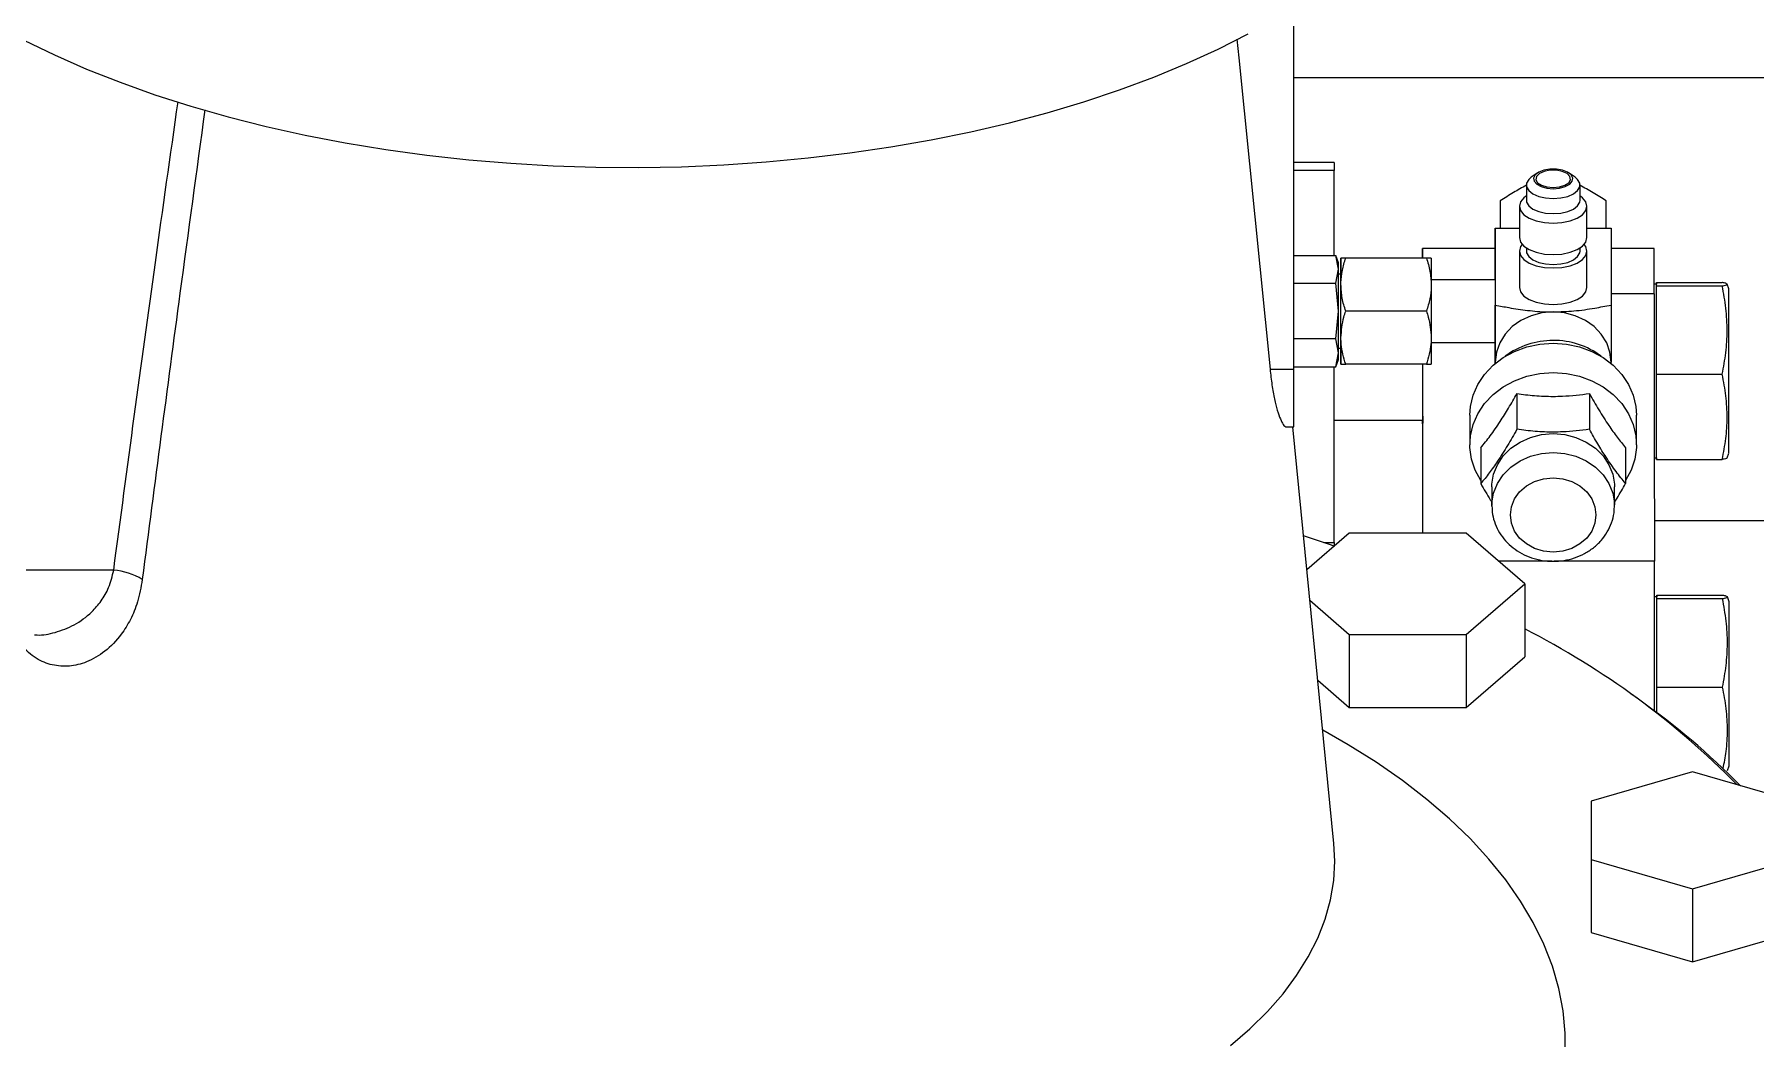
# Model space of a CAD drawing. Header units: millimetres. Extents: x -69706 to 52883, y -6882 to 68885.
# Drawn here: x 6243.1 to 6526.3, y 63258.2 to 63423.4 of the extents above; entities that cross this region are included whole.
import ezdxf

# ---------------------------------------------------------------- set-up
doc = ezdxf.new("R2010")
doc.units = ezdxf.units.MM
doc.layers.add('B2F-H-EQ-P-T20001$0$M-HVAC-EQPM', color=134, linetype='Continuous')

# ---------------------------------------------------------------- blocks, each defined once
blk = doc.blocks.new('B2F-H-EQ-P-T20001$0$CH-B2C-05、09-1000RT_20201019')
at = {"color": 0, "linetype": 'Continuous', "lineweight": 25}
for p, q in [((2535.73, 1927.17), (2535.73, 1986.63)), ((2535.73, 1975.12), (2860.77, 1975.12)), ((2542.34, 1961.14), (2535.73, 1961.14)), ((2542.34, 1961.14), (2542.34, 1959.85)), ((2542.34, 1959.85), (2535.73, 1959.85)), ((2542.34, 1945.86), (2542.34, 1959.85)), ((2573.99, 1957.43), (2573.99, 1954.94)), ((2575.76, 1959.39), (2574.8, 1958.71)), ((2582.01, 1958.71), (2581.05, 1959.39)), ((2582.83, 1954.94), (2582.83, 1957.43)), ((2569.67, 1954.82), (2569.67, 1950.34)), ((2573.99, 1955.64), (2573.87, 1955.56)), ((2582.94, 1955.56), (2582.83, 1955.64)), ((2587.14, 1950.34), (2587.14, 1954.82)), ((2572.85, 1953.95), (2572.85, 1948.78)), ((2583.96, 1948.78), (2583.96, 1953.95)), ((2568.88, 1950.34), (2572.85, 1950.34)), ((2568.88, 1950.34), (2568.88, 1937.7)), ((2568.88, 1941.85), (2568.88, 1950.34)), ((2569.67, 1950.84), (2569.67, 1950.34)), ((2583.96, 1950.34), (2587.93, 1950.34)), ((2587.93, 1950.34), (2587.93, 1937.7)), ((2535.73, 1945.86), (2542.65, 1945.86)), ((2543.1, 1944.63), (2542.65, 1945.86)), ((2543.1, 1943.57), (2542.65, 1945.86)), ((2568.88, 1947.01), (2556.92, 1947.01)), ((2572.85, 1946.58), (2572.85, 1940.57)), ((2573.99, 1947.09), (2573.99, 1946.58)), ((2582.83, 1946.58), (2582.83, 1947.09)), ((2583.96, 1940.57), (2583.96, 1946.58)), ((2595.02, 1947.01), (2587.93, 1947.01)), ((2542.65, 1941.27), (2543.1, 1943.57)), ((2543.1, 1943.57), (2543.1, 1944.63)), ((2543.48, 1945.43), (2543.48, 1942.76)), ((2543.48, 1941.06), (2543.48, 1945.43)), ((2543.48, 1942.76), (2543.48, 1943.82)), ((2557.56, 1945.43), (2544.26, 1945.43)), ((2535.73, 1941.27), (2542.65, 1941.27)), ((2543.1, 1936.69), (2542.65, 1941.27)), ((2543.48, 1942.76), (2543.1, 1942.76)), ((2543.48, 1932.32), (2543.48, 1941.06)), ((2568.88, 1941.85), (2558.34, 1941.85)), ((2558.34, 1941.06), (2558.34, 1932.32)), ((2568.88, 1941.85), (2568.88, 1931.54)), ((2595.41, 1941.13), (2595.02, 1941.13)), ((2595.41, 1941.13), (2595.41, 1941.4)), ((2595.41, 1941.4), (2606.22, 1941.4)), ((2595.41, 1941.4), (2595.41, 1941.13)), ((2595.41, 1941.13), (2595.41, 1941.13)), ((2595.41, 1940.85), (2595.41, 1941.13)), ((2595.41, 1933.57), (2595.41, 1940.85)), ((2595.41, 1940.85), (2606.23, 1940.85)), ((2607.32, 1940.34), (2607.02, 1941.14)), ((2607.32, 1940.33), (2607.32, 1940.34)), ((2595.03, 1939.55), (2587.93, 1939.55)), ((2542.65, 1932.11), (2543.1, 1936.69)), ((2543.1, 1929.82), (2543.1, 1936.69)), ((2557.56, 1936.69), (2544.26, 1936.69)), ((2542.65, 1932.11), (2535.73, 1932.11)), ((2543.1, 1929.82), (2542.65, 1932.11)), ((2543.48, 1927.95), (2543.48, 1932.32)), ((2558.34, 1932.32), (2558.34, 1927.95)), ((2595.42, 1926.3), (2595.41, 1933.57)), ((2542.65, 1927.53), (2543.1, 1929.82)), ((2543.1, 1930.62), (2543.48, 1930.62)), ((2543.1, 1928.75), (2543.1, 1929.82)), ((2543.48, 1930.62), (2543.48, 1927.95)), ((2558.34, 1931.54), (2568.88, 1931.54)), ((2568.88, 1931.54), (2568.88, 1928.09)), ((2531.81, 1927.17), (2535.73, 1927.17)), ((2535.73, 1927.53), (2542.65, 1927.53)), ((2535.73, 1917.64), (2535.73, 1927.17)), ((2542.34, 1898.61), (2542.34, 1927.53)), ((2542.65, 1927.53), (2543.1, 1928.75)), ((2557.56, 1927.95), (2544.26, 1927.95)), ((2568.88, 1928.31), (2568.88, 1928.09)), ((2568.88, 1927.95), (2568.88, 1928.31)), ((2587.93, 1928.09), (2587.93, 1928.31)), ((2595.41, 1919.3), (2595.42, 1926.3)), ((2595.42, 1926.3), (2606.23, 1926.3)), ((2572.45, 1923.13), (2572.45, 1917.25)), ((2584.36, 1923.13), (2584.36, 1917.25)), ((2534.51, 1917.64), (2535.73, 1917.64)), ((2542.33, 1849.08), (2535.54, 1917.64)), ((2556.93, 1918.71), (2542.34, 1918.71)), ((2564.69, 1919.55), (2564.69, 1914.72)), ((2592.12, 1914.72), (2592.12, 1919.55)), ((2595.41, 1912.29), (2595.41, 1919.3)), ((2566.5, 1914.2), (2566.5, 1908.32)), ((2590.31, 1914.2), (2590.31, 1908.32)), ((2595.04, 1912.56), (2595.41, 1912.56)), ((2595.41, 1912.56), (2595.41, 1912.29)), ((2595.41, 1912.29), (2606.23, 1912.29)), ((2607.02, 1912.55), (2607.32, 1913.35)), ((2568.31, 1907.8), (2568.31, 1904.69)), ((2588.5, 1904.69), (2588.5, 1907.8)), ((2631.35, 1902.2), (2595.05, 1902.2)), ((2544.86, 1900.18), (2537.87, 1894.13)), ((2540.68, 1898.61), (2542.34, 1898.61)), ((2542.34, 1898.61), (2542.34, 1897.99)), ((2564.11, 1900.18), (2544.86, 1900.18)), ((2573.73, 1891.84), (2564.11, 1900.18)), ((2578.17, 1895.55), (2569.45, 1895.55)), ((2595.07, 1895.55), (2578.56, 1895.55)), ((2341.53, 1894.07), (2286.81, 1894.07)), ((2538.36, 1889.13), (2544.86, 1883.51)), ((2564.11, 1883.51), (2573.73, 1891.84)), ((2573.73, 1891.84), (2573.73, 1879.81)), ((2595.46, 1889.67), (2595.08, 1889.67)), ((2595.46, 1889.66), (2595.46, 1889.94)), ((2595.46, 1889.94), (2606.27, 1889.94)), ((2595.46, 1889.94), (2595.46, 1889.67)), ((2595.46, 1889.66), (2595.46, 1889.67)), ((2595.46, 1889.39), (2595.46, 1889.66)), ((2595.47, 1882.11), (2595.46, 1889.39)), ((2595.46, 1889.39), (2606.28, 1889.39)), ((2607.37, 1888.88), (2607.08, 1889.68)), ((2607.37, 1888.87), (2607.37, 1888.88)), ((2544.86, 1883.51), (2564.11, 1883.51)), ((2544.86, 1883.51), (2544.86, 1871.48)), ((2564.11, 1883.51), (2564.11, 1871.48)), ((2595.47, 1874.84), (2595.47, 1882.11)), ((2564.11, 1871.48), (2573.73, 1879.81)), ((2539.67, 1875.97), (2544.86, 1871.48)), ((2592.43, 1872.83), (2591.18, 1873.71)), ((2595.47, 1874.84), (2606.28, 1874.84)), ((2595.47, 1870.62), (2595.47, 1874.84)), ((2544.86, 1871.48), (2564.11, 1871.48)), ((2601.32, 1860.9), (2584.65, 1856.09)), ((2617.99, 1856.09), (2601.32, 1860.9)), ((2607.08, 1861.09), (2607.37, 1861.89)), ((2584.65, 1856.09), (2584.65, 1846.47)), ((2584.65, 1856.09), (2584.65, 1844.06)), ((2584.65, 1846.47), (2584.65, 1834.44)), ((2584.65, 1846.47), (2601.32, 1841.65)), ((2584.65, 1844.06), (2584.65, 1834.44)), ((2601.32, 1841.65), (2617.99, 1846.47)), ((2601.32, 1841.65), (2601.32, 1829.63)), ((2584.65, 1834.44), (2601.32, 1829.63)), ((2601.32, 1829.63), (2617.99, 1834.44))]:
    blk.add_line(p, q, dxfattribs=at)
at = {"color": 0, "linetype": 'Continuous', "lineweight": 25, "flags": 128}
for points in [[(2326.74, 1981.29), (2331.78, 1978.84), (2337.07, 1976.52), (2342.59, 1974.34), (2348.31, 1972.3), (2354.24, 1970.4), (2360.35, 1968.66), (2366.62, 1967.07), (2373.05, 1965.65), (2379.61, 1964.38), (2386.29, 1963.29), (2393.08, 1962.36), (2399.95, 1961.6), (2406.88, 1961.02), (2413.87, 1960.62), (2420.89, 1960.39), (2427.92, 1960.33), (2434.95, 1960.46), (2441.95, 1960.76), (2448.92, 1961.23), (2455.83, 1961.89), (2462.67, 1962.71), (2469.41, 1963.71), (2476.05, 1964.87), (2482.56, 1966.2), (2488.93, 1967.69), (2495.14, 1969.34), (2501.18, 1971.14), (2507.02, 1973.1), (2512.67, 1975.2), (2518.09, 1977.43), (2523.29, 1979.8), (2528.23, 1982.3)], [(2526.35, 1981.44), (2526.66, 1978.34), (2529.29, 1952.19), (2531.81, 1927.17)], [(2578.41, 1956.84), (2579.46, 1956.92), (2580.39, 1957.18), (2581.12, 1957.57), (2581.55, 1958.06), (2581.63, 1958.59), (2581.37, 1959.11), (2580.79, 1959.55), (2579.95, 1959.88), (2578.94, 1960.05), (2577.87, 1960.05), (2576.86, 1959.88), (2576.02, 1959.55), (2575.44, 1959.11), (2575.18, 1958.59), (2575.27, 1958.06), (2575.69, 1957.57), (2576.42, 1957.18), (2577.35, 1956.92), (2578.41, 1956.84)], [(2574.8, 1958.71), (2574.39, 1958.35), (2574.03, 1957.75), (2574.03, 1957.12), (2574.39, 1956.52), (2575.07, 1955.99), (2576.02, 1955.57), (2577.16, 1955.31), (2578.41, 1955.22)], [(2578.41, 1957.03), (2579.44, 1957.12), (2580.33, 1957.4), (2580.96, 1957.82), (2581.25, 1958.32), (2581.15, 1958.85), (2580.69, 1959.32), (2579.91, 1959.67), (2578.93, 1959.86), (2577.88, 1959.86), (2576.9, 1959.67), (2576.13, 1959.32), (2575.66, 1958.85), (2575.56, 1958.32), (2575.85, 1957.82), (2576.48, 1957.4), (2577.37, 1957.12), (2578.41, 1957.03)], [(2578.41, 1955.22), (2579.65, 1955.31), (2580.8, 1955.57), (2581.75, 1955.99), (2582.43, 1956.52), (2582.78, 1957.12), (2582.78, 1957.75), (2582.43, 1958.35), (2582.01, 1958.71)], [(2573.87, 1955.56), (2573.59, 1955.34), (2573.04, 1954.67), (2572.85, 1953.95), (2573.04, 1953.23), (2573.59, 1952.56), (2574.48, 1951.99), (2575.63, 1951.55), (2576.97, 1951.27), (2578.41, 1951.17)], [(2573.99, 1954.94), (2574.03, 1954.62), (2574.39, 1954.02), (2575.07, 1953.49), (2576.02, 1953.08), (2577.16, 1952.82), (2578.41, 1952.73)], [(2578.41, 1951.17), (2579.84, 1951.27), (2581.18, 1951.55), (2582.33, 1951.99), (2583.22, 1952.56), (2583.77, 1953.23), (2583.96, 1953.95), (2583.77, 1954.67), (2583.22, 1955.34), (2582.94, 1955.56)], [(2578.41, 1952.73), (2579.65, 1952.82), (2580.8, 1953.08), (2581.75, 1953.49), (2582.43, 1954.02), (2582.78, 1954.62), (2582.83, 1954.94)], [(2572.85, 1948.78), (2573.04, 1948.06), (2573.59, 1947.39), (2574.48, 1946.81), (2575.63, 1946.37), (2576.97, 1946.09), (2578.41, 1946)], [(2578.41, 1946), (2579.84, 1946.09), (2581.18, 1946.37), (2582.33, 1946.81), (2583.22, 1947.39), (2583.77, 1948.06), (2583.96, 1948.78)], [(2556.91, 1945.43), (2556.91, 1945.78), (2556.92, 1946.56), (2556.92, 1946.96), (2556.92, 1946.97), (2556.92, 1946.61), (2556.92, 1945.87), (2556.92, 1945.43)], [(2573.3, 1947.68), (2573.04, 1947.3), (2572.85, 1946.58), (2573.04, 1945.86), (2573.59, 1945.19), (2574.48, 1944.61), (2575.63, 1944.17), (2576.97, 1943.89), (2578.41, 1943.8)], [(2573.99, 1946.58), (2574.03, 1946.26), (2574.39, 1945.66), (2575.07, 1945.13), (2576.02, 1944.72), (2577.16, 1944.46), (2578.41, 1944.37)], [(2578.41, 1943.8), (2579.84, 1943.89), (2581.18, 1944.17), (2582.33, 1944.61), (2583.22, 1945.19), (2583.77, 1945.86), (2583.96, 1946.58), (2583.77, 1947.3), (2583.51, 1947.68)], [(2578.41, 1944.37), (2579.65, 1944.46), (2580.8, 1944.72), (2581.75, 1945.13), (2582.43, 1945.66), (2582.78, 1946.26), (2582.83, 1946.58)], [(2543.1, 1936.69), (2543.1, 1937.73), (2543.1, 1938.75), (2543.1, 1939.73), (2543.1, 1940.66), (2543.1, 1941.52), (2543.1, 1942.3), (2543.1, 1942.99), (2543.1, 1943.57)], [(2558.34, 1945.43), (2558.34, 1945.36), (2558.34, 1945.13), (2558.34, 1944.76), (2558.34, 1944.26), (2558.34, 1943.62), (2558.34, 1942.87), (2558.34, 1942.01), (2558.34, 1941.06)], [(2543.48, 1930.62), (2543.48, 1930.51), (2543.48, 1929.87), (2543.48, 1929.57), (2543.48, 1929.63), (2543.48, 1930.04), (2543.48, 1930.79), (2543.48, 1931.83), (2543.48, 1933.12), (2543.48, 1934.59), (2543.48, 1936.16), (2543.48, 1937.76), (2543.48, 1939.3), (2543.48, 1940.72), (2543.48, 1941.93), (2543.48, 1942.88)], [(2572.85, 1940.57), (2573.04, 1939.85), (2573.59, 1939.18), (2574.48, 1938.61), (2575.63, 1938.17), (2576.97, 1937.89), (2578.41, 1937.79)], [(2578.41, 1937.79), (2579.84, 1937.89), (2581.18, 1938.17), (2582.33, 1938.61), (2583.22, 1939.18), (2583.77, 1939.85), (2583.96, 1940.57)], [(2578.41, 1936.56), (2576.55, 1936.4), (2574.76, 1935.93), (2573.11, 1935.17), (2571.67, 1934.14), (2570.49, 1932.89), (2569.61, 1931.47), (2569.06, 1929.92), (2568.88, 1928.31)], [(2587.93, 1928.31), (2587.75, 1929.92), (2587.21, 1931.47), (2586.33, 1932.89), (2585.14, 1934.14), (2583.7, 1935.17), (2582.05, 1935.93), (2580.26, 1936.4), (2578.41, 1936.56)], [(2595.41, 1919.3), (2595.42, 1920.94), (2595.42, 1922.69), (2595.42, 1924.51), (2595.42, 1926.37), (2595.42, 1928.24), (2595.42, 1930.08), (2595.42, 1931.87), (2595.41, 1933.57)], [(2564.69, 1919.55), (2564.79, 1920.98), (2565.23, 1922.85), (2566.01, 1924.64), (2567.12, 1926.29), (2568.51, 1927.78), (2570.17, 1929.04), (2572.03, 1930.06), (2574.06, 1930.81), (2576.21, 1931.27), (2578.41, 1931.43)], [(2578.41, 1931.43), (2580.61, 1931.27), (2582.75, 1930.81), (2584.78, 1930.06), (2586.65, 1929.04), (2588.3, 1927.78), (2589.69, 1926.29), (2590.8, 1924.64), (2591.58, 1922.85), (2592.02, 1920.98), (2592.12, 1919.55)], [(2556.92, 1927.95), (2556.92, 1927.13), (2556.92, 1925.21), (2556.92, 1923.35), (2556.92, 1921.61), (2556.92, 1920.04), (2556.92, 1918.71), (2556.92, 1918.71)], [(2556.93, 1927.95), (2556.93, 1924.96), (2556.93, 1920.66), (2556.94, 1918.21)], [(2566.5, 1908.83), (2565.58, 1910.51), (2564.97, 1912.34), (2564.7, 1914.24), (2564.79, 1916.15), (2565.23, 1918.03), (2566.01, 1919.81), (2567.12, 1921.47), (2568.51, 1922.95), (2570.17, 1924.22), (2572.03, 1925.24), (2574.06, 1925.99), (2576.21, 1926.45), (2578.41, 1926.6)], [(2578.41, 1926.6), (2580.61, 1926.45), (2582.75, 1925.99), (2584.78, 1925.24), (2586.65, 1924.22), (2588.3, 1922.95), (2589.69, 1921.47), (2590.8, 1919.81), (2591.58, 1918.03), (2592.02, 1916.15), (2592.11, 1914.24), (2591.84, 1912.34), (2591.23, 1910.51), (2590.31, 1908.83)], [(2568.31, 1907.8), (2568.32, 1908.22), (2568.59, 1909.86), (2569.22, 1911.43), (2570.18, 1912.87), (2571.44, 1914.13), (2572.95, 1915.16), (2574.65, 1915.92), (2576.49, 1916.39), (2578.41, 1916.54)], [(2578.41, 1916.54), (2580.32, 1916.39), (2582.16, 1915.92), (2583.86, 1915.16), (2585.37, 1914.13), (2586.63, 1912.87), (2587.59, 1911.43), (2588.22, 1909.86), (2588.49, 1908.22), (2588.5, 1907.8)], [(2568.31, 1904.61), (2568.32, 1905.1), (2568.59, 1906.75), (2569.22, 1908.32), (2570.18, 1909.76), (2571.44, 1911.02), (2572.95, 1912.04), (2574.65, 1912.81), (2576.49, 1913.27), (2578.41, 1913.43)], [(2578.41, 1913.43), (2580.32, 1913.27), (2582.16, 1912.81), (2583.86, 1912.04), (2585.37, 1911.02), (2586.63, 1909.76), (2587.59, 1908.32), (2588.22, 1906.75), (2588.49, 1905.1), (2588.5, 1904.83)], [(2578.41, 1909.27), (2579.97, 1909.11), (2581.46, 1908.66), (2582.8, 1907.94), (2583.92, 1906.97), (2584.76, 1905.81), (2585.28, 1904.52), (2585.45, 1903.16), (2585.28, 1901.81), (2584.76, 1900.51), (2583.92, 1899.36), (2582.8, 1898.39), (2581.46, 1897.66), (2579.97, 1897.21), (2578.41, 1897.06), (2576.84, 1897.21), (2575.35, 1897.66), (2574.01, 1898.39), (2572.89, 1899.36), (2572.06, 1900.51), (2571.53, 1901.81), (2571.36, 1903.16), (2571.53, 1904.52), (2572.06, 1905.81), (2572.89, 1906.97), (2574.01, 1907.94), (2575.35, 1908.66), (2576.84, 1909.11), (2578.41, 1909.27)], [(2542.34, 1898.04), (2541.61, 1898.29), (2537.31, 1899.74)], [(2595.47, 1870.62), (2595.47, 1871.23), (2595.47, 1873.05), (2595.47, 1874.91), (2595.47, 1876.78), (2595.47, 1878.62), (2595.47, 1880.41), (2595.47, 1882.11)], [(2580.39, 1814.19), (2580.39, 1817.88), (2580.04, 1821.57), (2579.33, 1825.24), (2578.27, 1828.9), (2576.87, 1832.52), (2575.11, 1836.1), (2573.02, 1839.64), (2570.59, 1843.13), (2567.82, 1846.55), (2564.73, 1849.9), (2561.33, 1853.18), (2557.61, 1856.37), (2553.59, 1859.46), (2549.28, 1862.46), (2544.69, 1865.35), (2540.48, 1867.77)], [(2525.3, 1815.85), (2528.5, 1818.62), (2531.39, 1821.47), (2533.95, 1824.39), (2536.19, 1827.39), (2538.1, 1830.44), (2539.67, 1833.53), (2540.89, 1836.67), (2541.77, 1839.84), (2542.3, 1843.02), (2542.48, 1846.21), (2542.33, 1849.08)]]:
    blk.add_lwpolyline(points, dxfattribs=at)
at = {"color": 0, "linetype": 'Continuous', "lineweight": 25}
for centre, radius, start, end in [((-450.51, 1940.37), 3045.54, 359.98468, 0.12499), ((-1078.72, 1934.65), 3674.13, 359.98331, 0.10105), ((-9442.17, 1926.75), 12049.49, 359.936302, 0.064584), ((19437.33, 1933.23), 16842.3, 179.97849, 180.128186), ((2578.28, 1918.96), 12.9, 89.4531, 127.0365), ((2578.55, 1919.03), 12.84, 52.8605, 90.6499), ((-2986.64, 1902.84), 5543.59, 359.97253, 0.16404), ((-72.57, 1918.04), 2667.99, 359.88216, 0.02685), ((-12586.96, 1877.57), 15182.04, 359.974832, 0.067846), ((2340.68, 1883.45), 10.65, 58.5268, 85.4221), ((-1078.61, 1883.18), 3674.08, 359.98331, 0.10105), ((-9442.12, 1875.29), 12049.49, 359.936302, 0.064584), ((2511.75, 1763.33), 136.02, 44.5705, 62.8933), ((2523.44, 1774.17), 120.38, 44.5473, 55.0372)]:
    blk.add_arc(centre, radius, start, end, dxfattribs=at)
for points, knots in [([(2341.53, 1894.07), (2343.78, 1910.94), (2347.21, 1936.63), (2350.87, 1962.3), (2352.13, 1971.11)], [0, 0, 0, 0, 0.656778, 1, 1, 1, 1]), ([(2356.54, 1969.79), (2355.16, 1959.75), (2351.63, 1934.01), (2348.28, 1908.25), (2346.24, 1892.53)], [0, 0, 0, 0, 0.389926, 1, 1, 1, 1]), ([(2574.04, 1957.39), (2573.31, 1957), (2571.83, 1956.22), (2570.4, 1955.29), (2569.67, 1954.82)], [0, 0, 0, 0, 0.494508, 1, 1, 1, 1]), ([(2587.14, 1954.82), (2586.43, 1955.28), (2585, 1956.21), (2583.52, 1957), (2582.77, 1957.39)], [0, 0, 0, 0, 0.495458, 1, 1, 1, 1]), ([(2569.67, 1954.82), (2569.67, 1954.22), (2569.67, 1953), (2569.67, 1951.57), (2569.67, 1950.84)], [0, 0, 0, 0, 0.49545, 1, 1, 1, 1]), ([(2543.48, 1941.06), (2543.48, 1941.16), (2543.49, 1941.95), (2543.66, 1943.43), (2544.06, 1944.76), (2544.26, 1945.43)], [0, 0, 0, 0, 0.070091, 0.530777, 1, 1, 1, 1]), ([(2544.26, 1945.43), (2544.04, 1945.43), (2543.6, 1945.43), (2543.52, 1945.43), (2543.48, 1945.43)], [0, 0, 0, 0, 0.495451, 1, 1, 1, 1]), ([(2557.56, 1945.43), (2557.78, 1944.72), (2558.22, 1943.29), (2558.3, 1941.81), (2558.34, 1941.06)], [0, 0, 0, 0, 0.495451, 1, 1, 1, 1]), ([(2558.34, 1945.43), (2558.34, 1945.43), (2558.33, 1945.43), (2558.16, 1945.43), (2557.76, 1945.43), (2557.56, 1945.43)], [0, 0, 0, 0, 0.070084, 0.530781, 1, 1, 1, 1]), ([(2544.26, 1936.69), (2544.04, 1937.4), (2543.6, 1938.83), (2543.52, 1940.31), (2543.48, 1941.06)], [0, 0, 0, 0, 0.495456, 1, 1, 1, 1]), ([(2558.34, 1941.06), (2558.34, 1940.96), (2558.33, 1940.17), (2558.16, 1938.69), (2557.76, 1937.36), (2557.56, 1936.69)], [0, 0, 0, 0, 0.070092, 0.530782, 1, 1, 1, 1]), ([(2606.23, 1940.85), (2606.33, 1940.87), (2606.84, 1940.97), (2607.15, 1941.11), (2606.84, 1941.27), (2606.48, 1941.35), (2606.24, 1941.4), (2606.22, 1941.4)], [0, 0, 0, 0, 0.113798, 0.540255, 0.759721, 0.979286, 1, 1, 1, 1]), ([(2606.23, 1926.3), (2606.45, 1927.48), (2606.88, 1929.85), (2607.1, 1933.49), (2606.9, 1937.17), (2606.45, 1939.63), (2606.23, 1940.85)], [0, 0, 0, 0, 0.245671, 0.491193, 0.74551, 1, 1, 1, 1]), ([(2568.88, 1928.31), (2568.88, 1928.59), (2568.88, 1929.81), (2568.88, 1932.15), (2568.88, 1935.04), (2568.88, 1936.91), (2568.88, 1937.7)], [0, 0, 0, 0, 0.097981, 0.423649, 0.756693, 1, 1, 1, 1]), ([(2568.88, 1937.7), (2569.62, 1937.55), (2571.37, 1937.21), (2574.2, 1936.78), (2576.67, 1936.57), (2578.08, 1936.56), (2578.41, 1936.56)], [0, 0, 0, 0, 0.24331, 0.569897, 0.902012, 1, 1, 1, 1]), ([(2578.41, 1936.56), (2579.55, 1936.6), (2581.88, 1936.67), (2585.05, 1937.14), (2587.04, 1937.52), (2587.93, 1937.7)], [0, 0, 0, 0, 0.348932, 0.708646, 1, 1, 1, 1]), ([(2587.93, 1937.7), (2587.93, 1936.91), (2587.93, 1935.06), (2587.93, 1932.17), (2587.93, 1929.83), (2587.93, 1928.59), (2587.93, 1928.31)], [0, 0, 0, 0, 0.243309, 0.569897, 0.902018, 1, 1, 1, 1]), ([(2543.48, 1932.32), (2543.57, 1933.47), (2543.7, 1934.95), (2544.16, 1936.37), (2544.26, 1936.69)], [0, 0, 0, 0, 0.773427, 1, 1, 1, 1]), ([(2557.56, 1936.69), (2557.66, 1936.37), (2558.12, 1934.95), (2558.24, 1933.47), (2558.34, 1932.32)], [0, 0, 0, 0, 0.226573, 1, 1, 1, 1]), ([(2544.26, 1927.95), (2543.95, 1929.04), (2543.53, 1930.48), (2543.49, 1931.96), (2543.48, 1932.32)], [0, 0, 0, 0, 0.75589, 1, 1, 1, 1]), ([(2558.34, 1932.32), (2558.33, 1931.96), (2558.29, 1930.48), (2557.87, 1929.04), (2557.56, 1927.95)], [0, 0, 0, 0, 0.24411, 1, 1, 1, 1]), ([(2531.81, 1927.17), (2531.91, 1926.28), (2532.12, 1924.47), (2532.54, 1922.19), (2533.01, 1920.3), (2533.51, 1918.87), (2534, 1917.98), (2534.34, 1917.59), (2534.48, 1917.67), (2534.51, 1917.68)], [0, 0, 0, 0, 0.158488, 0.321645, 0.480113, 0.643056, 0.803648, 0.968923, 1, 1, 1, 1]), ([(2543.48, 1927.95), (2543.48, 1927.95), (2543.49, 1927.95), (2543.66, 1927.95), (2544.06, 1927.95), (2544.26, 1927.95)], [0, 0, 0, 0, 0.070084, 0.530781, 1, 1, 1, 1]), ([(2557.56, 1927.95), (2557.78, 1927.95), (2558.22, 1927.95), (2558.3, 1927.95), (2558.34, 1927.95)], [0, 0, 0, 0, 0.495451, 1, 1, 1, 1]), ([(2606.23, 1912.29), (2606.44, 1913.43), (2606.88, 1915.71), (2607.1, 1919.21), (2606.9, 1922.76), (2606.45, 1925.12), (2606.23, 1926.3)], [0, 0, 0, 0, 0.245669, 0.491189, 0.745509, 1, 1, 1, 1]), ([(2566.5, 1914.2), (2567.01, 1914.84), (2568.06, 1916.14), (2569.61, 1918.36), (2571.09, 1920.73), (2571.99, 1922.32), (2572.45, 1923.13)], [0, 0, 0, 0, 0.264608, 0.534953, 0.765345, 1, 1, 1, 1]), ([(2572.45, 1923.13), (2572.92, 1923.07), (2574.36, 1922.87), (2576.86, 1922.66), (2580.43, 1922.65), (2582.9, 1922.95), (2584.36, 1923.13)], [0, 0, 0, 0, 0.120206, 0.370871, 0.627624, 1, 1, 1, 1]), ([(2584.36, 1923.13), (2584.88, 1922.22), (2585.92, 1920.39), (2587.47, 1917.97), (2588.95, 1915.89), (2589.86, 1914.77), (2590.31, 1914.2)], [0, 0, 0, 0, 0.264604, 0.534949, 0.765343, 1, 1, 1, 1]), ([(2572.45, 1917.25), (2571.94, 1916.34), (2570.89, 1914.51), (2569.34, 1912.09), (2567.86, 1910.01), (2566.96, 1908.89), (2566.5, 1908.32)], [0, 0, 0, 0, 0.26461, 0.534951, 0.765345, 1, 1, 1, 1]), ([(2584.36, 1917.25), (2582.92, 1917.08), (2580.49, 1916.78), (2576.95, 1916.78), (2574.43, 1916.98), (2572.94, 1917.19), (2572.45, 1917.25)], [0, 0, 0, 0, 0.367815, 0.617553, 0.874029, 1, 1, 1, 1]), ([(2590.31, 1908.32), (2589.8, 1908.96), (2588.75, 1910.26), (2587.2, 1912.49), (2585.72, 1914.85), (2584.82, 1916.45), (2584.36, 1917.25)], [0, 0, 0, 0, 0.264605, 0.534948, 0.765344, 1, 1, 1, 1]), ([(2606.98, 1912.55), (2606.98, 1912.52), (2606.96, 1912.46), (2606.64, 1912.37), (2606.33, 1912.31), (2606.23, 1912.29)], [0, 0, 0, 0, 0.292134, 0.758263, 1, 1, 1, 1]), ([(2566.5, 1908.32), (2567.01, 1907.4), (2567.61, 1906.33), (2568.23, 1905.37), (2568.31, 1905.24)], [0, 0, 0, 0, 0.86361, 1, 1, 1, 1]), ([(2588.5, 1905.24), (2588.65, 1905.47), (2589.26, 1906.44), (2589.86, 1907.51), (2590.31, 1908.32)], [0, 0, 0, 0, 0.233977, 1, 1, 1, 1]), ([(2568.33, 1904.6), (2568.35, 1904.15), (2568.39, 1903.16), (2568.82, 1901.68), (2569.54, 1900.21), (2570.53, 1898.87), (2571.77, 1897.72), (2573.22, 1896.78), (2574.83, 1896.07), (2576.56, 1895.64), (2578.36, 1895.49), (2580.17, 1895.63), (2581.92, 1896.05), (2583.58, 1896.76), (2585.06, 1897.73), (2586.34, 1898.93), (2587.35, 1900.33), (2588.06, 1901.86), (2588.47, 1903.38), (2588.47, 1904.38), (2588.48, 1904.84)], [0, 0, 0, 0, 0.045619, 0.100694, 0.155756, 0.211069, 0.26681, 0.323055, 0.379782, 0.436914, 0.494365, 0.552062, 0.609932, 0.66789, 0.725819, 0.783551, 0.840888, 0.897659, 0.953796, 1, 1, 1, 1]), ([(2346.24, 1892.53), (2346.01, 1891.27), (2345.58, 1888.87), (2344.33, 1885.91), (2342.57, 1883.06), (2340.13, 1880.58), (2337.18, 1878.87), (2334.23, 1878.16), (2331.41, 1878.35), (2328.71, 1879.39), (2327.12, 1880.87), (2326.33, 1881.61)], [0, 0, 0, 0, 0.096348, 0.182722, 0.269166, 0.400077, 0.531124, 0.648702, 0.766247, 0.883175, 1, 1, 1, 1]), ([(2328.5, 1883.44), (2328.64, 1883.43), (2329.76, 1883.32), (2331.99, 1883.79), (2335.08, 1884.94), (2337.65, 1886.8), (2339.51, 1888.96), (2340.83, 1891.21), (2341.29, 1893.09), (2341.53, 1894.07)], [0, 0, 0, 0, 0.025535, 0.210849, 0.411931, 0.612654, 0.738684, 0.864498, 1, 1, 1, 1]), ([(2606.28, 1889.39), (2606.38, 1889.41), (2606.89, 1889.51), (2607.21, 1889.65), (2606.89, 1889.81), (2606.53, 1889.89), (2606.29, 1889.93), (2606.27, 1889.94)], [0, 0, 0, 0, 0.113798, 0.540255, 0.759721, 0.979286, 1, 1, 1, 1]), ([(2606.28, 1874.84), (2606.5, 1876.02), (2606.93, 1878.39), (2607.15, 1882.03), (2606.95, 1885.71), (2606.5, 1888.16), (2606.28, 1889.39)], [0, 0, 0, 0, 0.245671, 0.491193, 0.74551, 1, 1, 1, 1]), ([(2606.38, 1861.43), (2606.56, 1862.37), (2606.95, 1864.45), (2607.15, 1867.75), (2606.95, 1871.3), (2606.51, 1873.66), (2606.28, 1874.84)], [0, 0, 0, 0, 0.211892, 0.468407, 0.734115, 1, 1, 1, 1])]:
    blk.add_open_spline(points, degree=3, knots=knots, dxfattribs=at)

msp = doc.modelspace()

# ---------------------------------------------------------------- block references
at = {"layer": 'B2F-H-EQ-P-T20001$0$M-HVAC-EQPM'}
msp.add_blockref('B2F-H-EQ-P-T20001$0$CH-B2C-05、09-1000RT_20201019', (3914.631, 61441.218, 8.109), dxfattribs=at)

doc.saveas('drawing.dxf')
